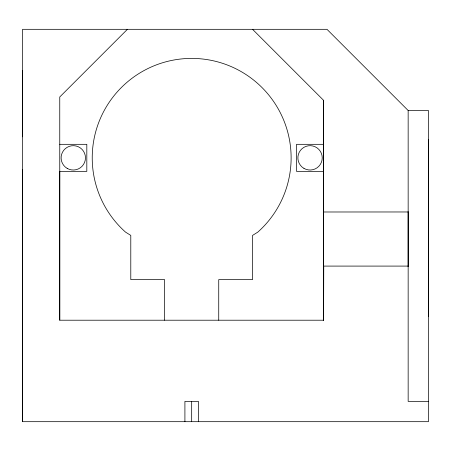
<?xml version="1.0" encoding="UTF-8"?>
<svg xmlns="http://www.w3.org/2000/svg" width="451" height="451" viewBox="0 0 451 451"><rect width="100%" height="100%" fill="white"/><g stroke="black" fill="none" stroke-linecap="round" stroke-linejoin="round"><path stroke-width="0.68" d="M408.155 110.495L428.45 110.495L428.45 421.685L22.55 421.685L22.55 29.315L326.975 29.315L408.155 110.495L408.155 266.603M323.592 144.32L296.532 144.32L296.532 171.38L323.592 171.38L323.592 320.21L59.758 320.21L59.758 171.38L86.817 171.38L86.817 144.32L59.758 144.32M428.45 316.585L428.45 139.584M323.592 320.171L323.756 266.09L408.155 266.09M127.407 29.315L59.758 96.965L59.758 320.21M323.508 100.347L323.677 211.993L408.155 211.97M428.45 401.39L408.155 401.39L408.155 211.829M252.56 29.315L323.592 100.347L323.592 320.21M218.735 320.21L218.735 279.62L252.56 279.62L252.56 235.405L257.803 232.124A99.445 99.445 0 0 0 263.339 88.903A99.445 99.445 0 0 0 120.011 88.903A99.445 99.445 0 0 0 125.547 232.124L130.79 235.405L130.79 279.62L164.615 279.62L164.615 320.21M198.44 421.685L198.44 401.39L184.91 401.39L184.91 421.685M191.675 401.39L191.675 421.685M22.55 70.644L22.55 136.816M22.55 169.424L22.55 421.685M303.974 168.398A12.177 12.177 0 0 0 322.24 157.85A12.177 12.177 0 0 0 303.974 147.302A12.177 12.177 0 0 0 303.974 168.398M67.199 168.398A12.177 12.177 0 0 0 85.464 157.85A12.177 12.177 0 0 0 67.199 147.302A12.177 12.177 0 0 0 67.199 168.398"/></g></svg>
